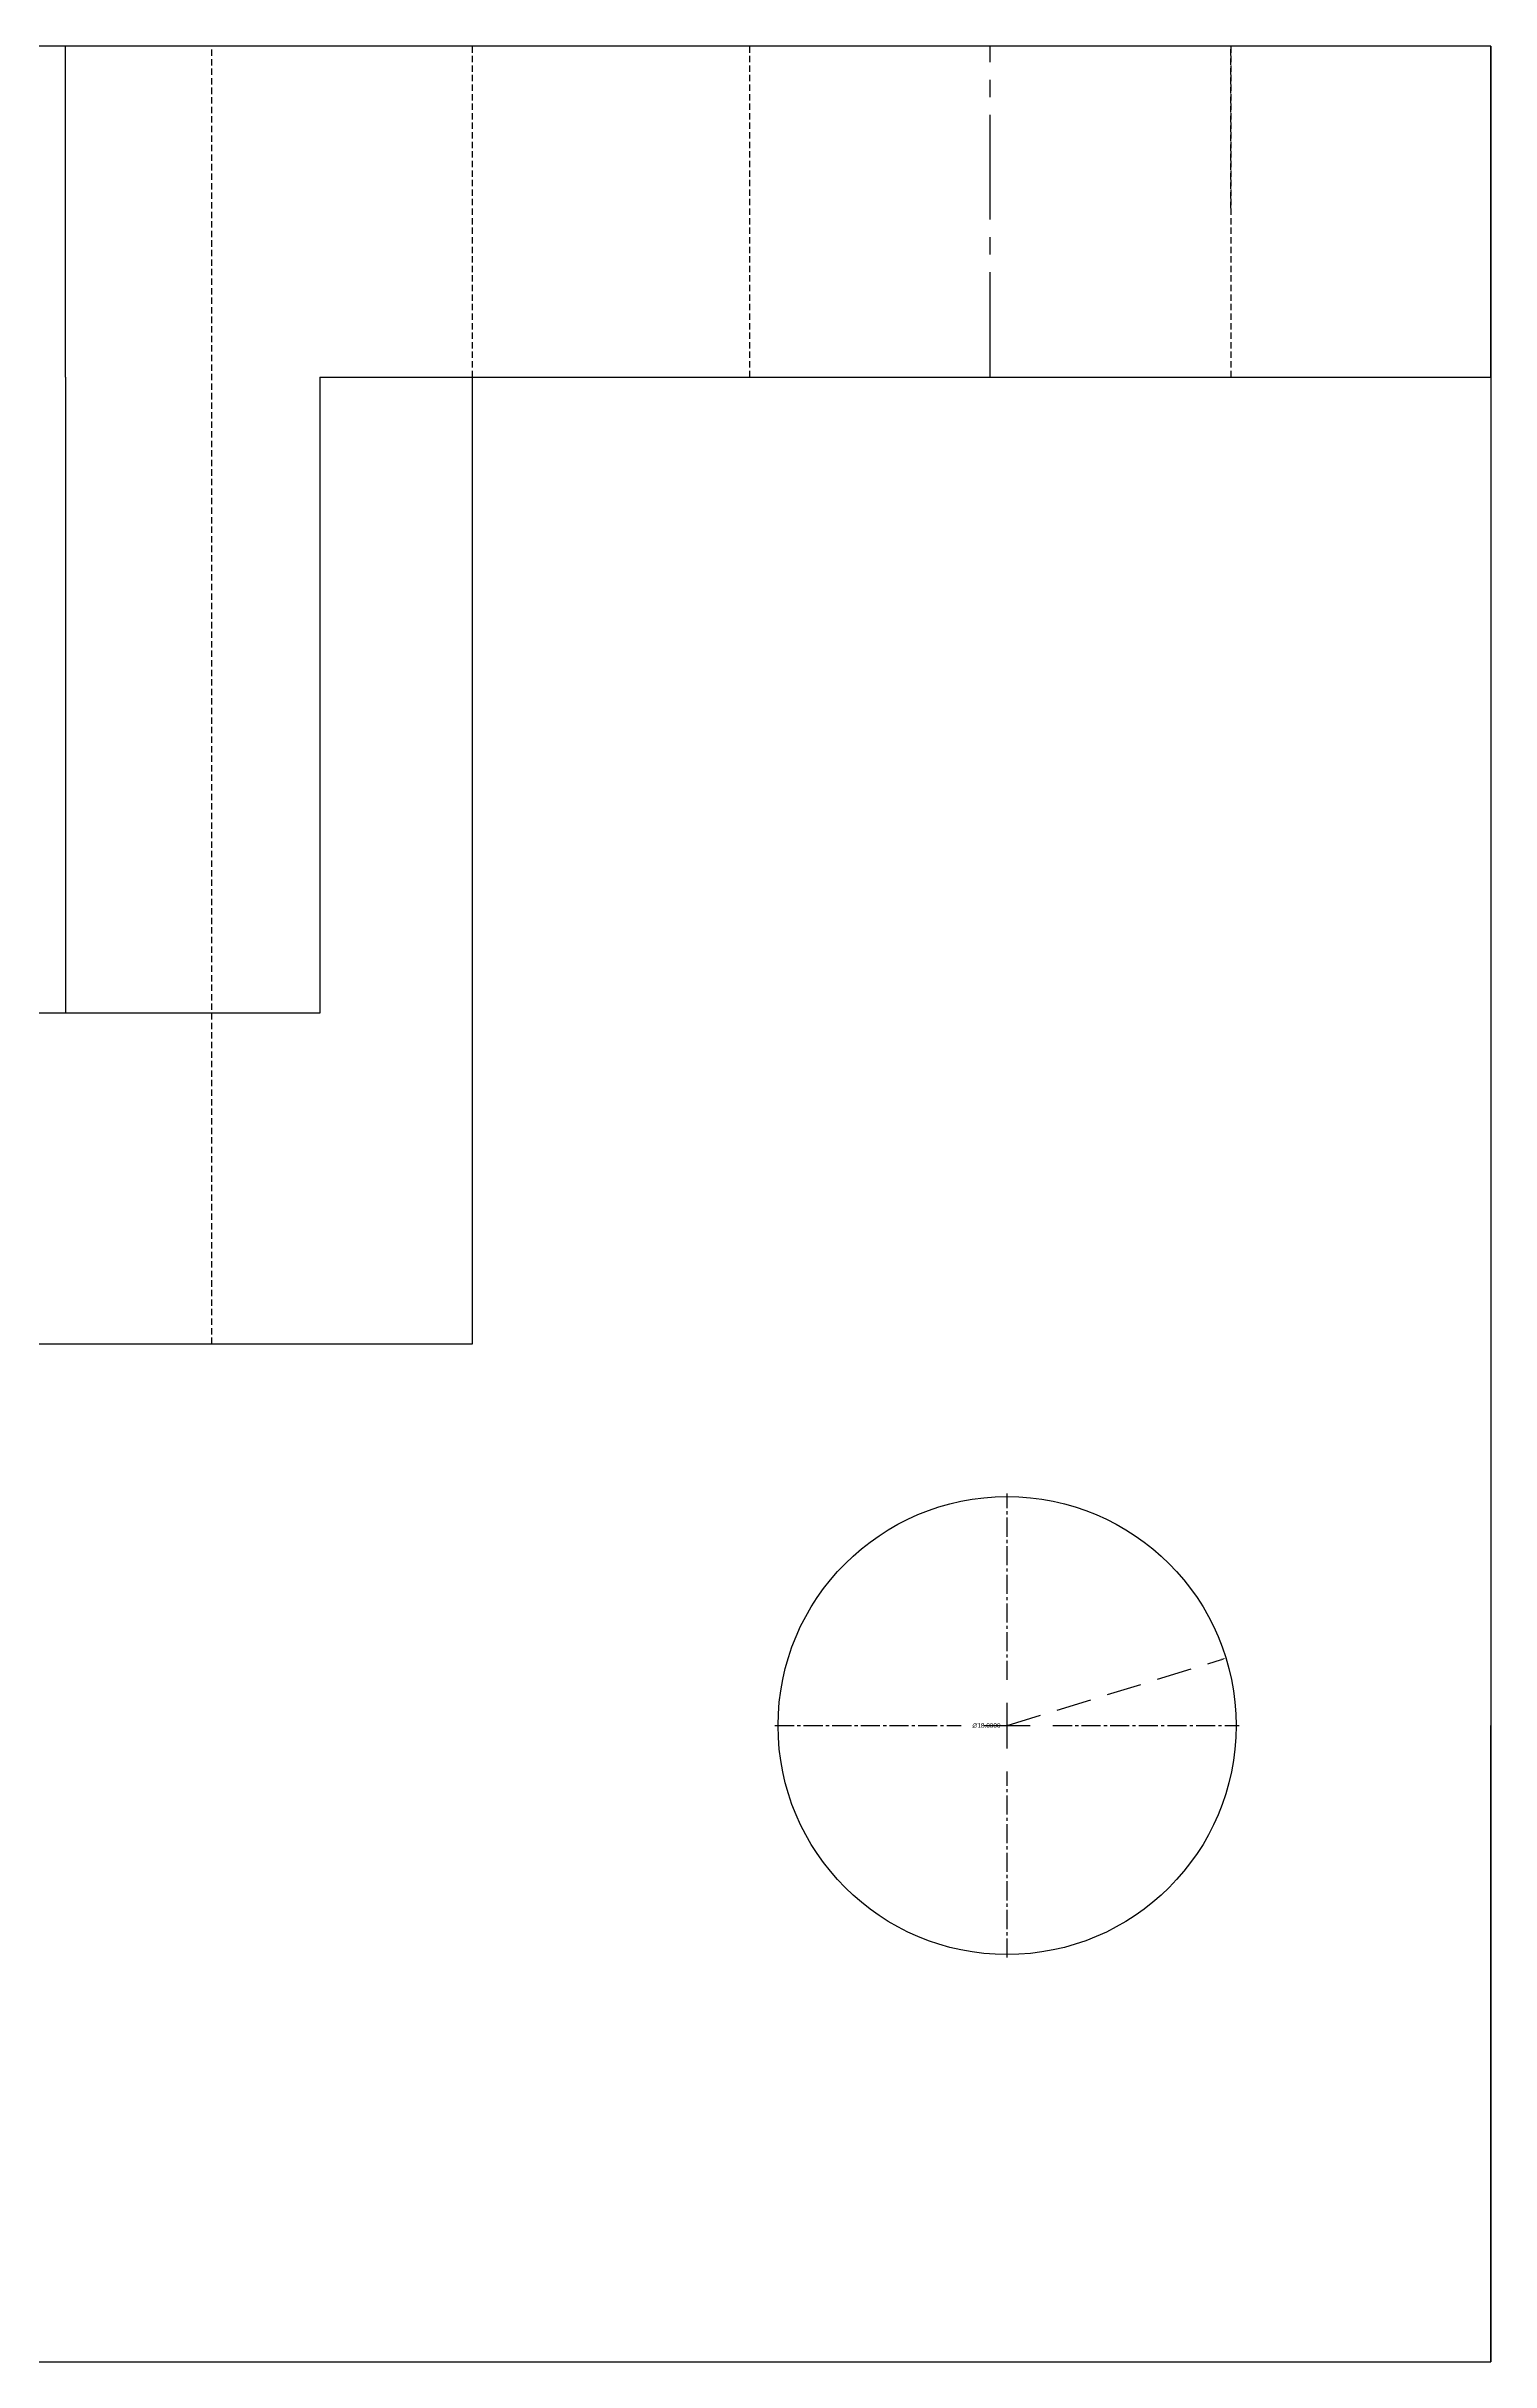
# Model space of a CAD drawing. Header units: inches. Extents: x 163 to 518, y 225 to 529.
# Drawn here: x 235.6 to 292.3, y 437.7 to 528.7 of the extents above; entities that cross this region are included whole.
import ezdxf

# ---------------------------------------------------------------- set-up
doc = ezdxf.new("R2010")
doc.units = ezdxf.units.IN
doc.header["$MEASUREMENT"] = 0
doc.linetypes.add('CENTER2', pattern=[1.125, 0.75, -0.125, 0.125, -0.125])
doc.linetypes.add('HIDDEN', pattern=[0.375, 0.25, -0.125])
doc.layers.add('Layer1', color=50, linetype='CENTER2')
doc.layers.add('Layer2', color=130, linetype='HIDDEN')
doc.styles.get("Standard").update_dxf_attribs({"font": 'arial.ttf'})
doc.dimstyles.get("Standard").update_dxf_attribs({"dimtxt": 0.18, "dimasz": 0.18, "dimexe": 0.18, "dimexo": 0.0625, "dimgap": 0.09, "dimtad": 0, "dimtih": 1, "dimtoh": 1, "dimdec": 4, "dimzin": 0, "dimdsep": 46, "dimtxsty": 'Standard', "dimcen": 0.09, "dimadec": 0, "dimazin": 0, "dimtfac": 1, "dimtdec": 4, "dimtofl": 0, "dimtmove": 0, "dimatfit": 3, "dimfxl": 1, "dimtolj": 1, "dimtzin": 0, "dimarcsym": 0})

# ---------------------------------------------------------------- blocks, each defined once
blk = doc.blocks.new('*U2')
at = {"layer": 'Layer1', "color": 0, "linetype": 'CENTER2', "transparency": 16777216}
for p, q in [((0, 1.8), (0, 9.12)), ((-9.12, 0), (-1.8, 0)), ((1.8, 0), (9.12, 0)), ((0, -9.12), (0, -1.8))]:
    blk.add_line(p, q, dxfattribs=at)
at = {"layer": 'Layer1', "color": 0, "linetype": 'Continuous', "transparency": 16777216}
for p, q in [((-0.9, 0), (0.9, 0)), ((0, -0.9), (0, 0.9))]:
    blk.add_line(p, q, dxfattribs=at)
blk = doc.blocks.new('*D6')
at = {"layer": 'Defpoints', "color": 0, "ltscale": 5.5, "transparency": 16777216}
for p in [(281.949, 465.353), (264.749, 460.047)]:
    blk.add_point(p, dxfattribs=at)
at = {"layer": 'Layer2', "color": 0, "lineweight": -2, "ltscale": 5.5, "transparency": 16777216}
for p, q in [((273.349, 462.7), (281.777, 465.3)), ((273.169, 462.7), (273.349, 462.7))]:
    blk.add_line(p, q, dxfattribs=at)
at = {"layer": 'Layer2', "color": 0, "ltscale": 5.5, "transparency": 16777216}
blk.add_solid([(281.768, 465.328), (281.786, 465.271), (281.949, 465.353)], dxfattribs=at)
at = {"layer": 'Layer2', "color": 0, "ltscale": 5.5, "transparency": 16777216, "insert": (272.538, 462.7), "char_height": 0.18, "attachment_point": 5}
blk.add_mtext('\\A1;∅18.0000', dxfattribs=at)

msp = doc.modelspace()

# ---------------------------------------------------------------- linework, layer by layer
for p, q in [((292.34904, 528.70008), (163.27692, 528.70008)), ((236.34904, 515.70008), (236.34904, 528.70008)), ((292.34904, 515.70008), (292.34904, 528.70008)), ((292.34904, 528.70008), (292.34904, 437.70008)), ((236.34904, 515.70008), (236.34904, 490.70008)), ((246.34904, 515.70008), (246.34904, 490.70008)), ((246.34904, 515.70008), (292.34904, 515.70008)), ((252.34904, 477.70008), (252.34904, 515.70008)), ((246.34904, 490.70008), (227.34904, 490.70008)), ((227.34904, 477.70008), (252.34904, 477.70008)), ((292.34904, 437.70008), (292.34904, 462.70008)), ((164.34904, 437.70008), (292.34904, 437.70008))]:
    msp.add_line(p, q)
msp.add_circle((273.34904, 462.70008), 9)
at = {"layer": 'Layer1', "ltscale": 5.5}
msp.add_line((272.68875, 515.70008), (272.68875, 528.70008), dxfattribs=at)
at = {"layer": 'Layer2'}
for p, q in [((242.1029, 477.70008), (242.1029, 528.70008)), ((252.34904, 515.70008), (252.34904, 528.70008)), ((263.23493, 515.70008), (263.23493, 528.70008)), ((282.14256, 522.34287), (282.14256, 528.70008)), ((282.14256, 528.70008), (282.14256, 515.70008))]:
    msp.add_line(p, q, dxfattribs=at)

# ---------------------------------------------------------------- block references
at = {"layer": 'Layer1', "linetype": 'CENTER2'}
msp.add_blockref('*U2', (273.34904, 462.70008), dxfattribs=at)

# ---------------------------------------------------------------- dimensions: what is measured, and where the dimension line sits
at = {"layer": 'Layer2', "ltscale": 5.5}
dim = msp.add_diameter_dim_2p(p1=(264.74889, 460.04728), p2=(281.9492, 465.35287), dimstyle='Standard', dxfattribs=at)
dim.commit()
dim.dimension.update_dxf_attribs({"geometry": '*D6', "text_midpoint": (272.53788, 462.70008), "dimtype": 163})

doc.saveas('drawing.dxf')
